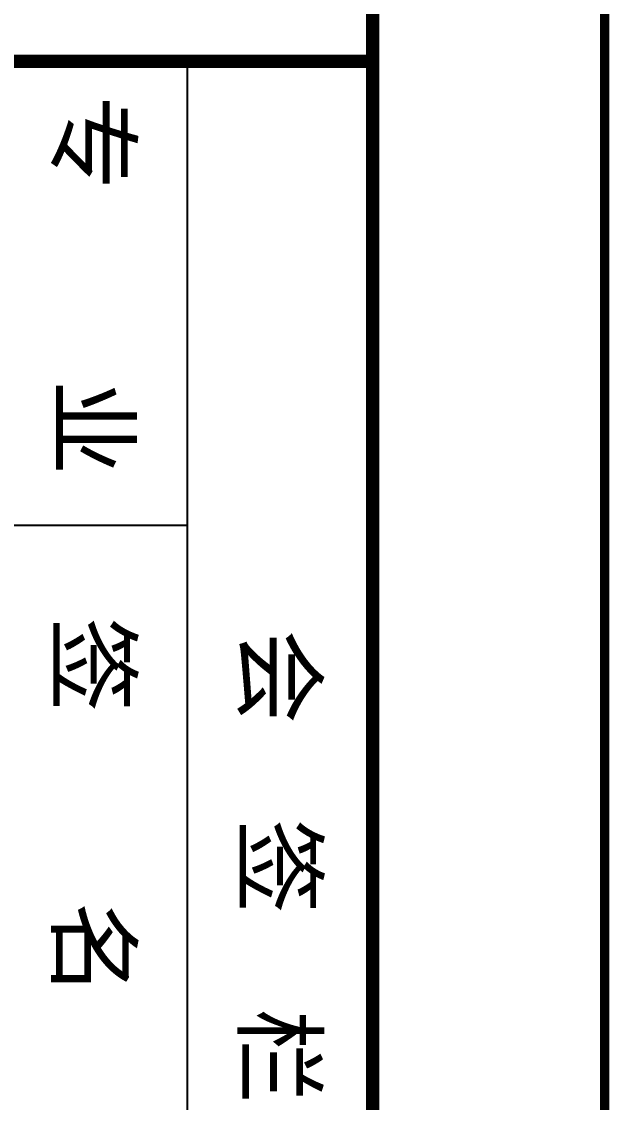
# Model space of a CAD drawing. Extents: x 447413 to 2975780, y -1432727 to 1301644.
# Drawn here: x 2739578 to 2743378, y 453351 to 460336 of the extents above; entities that cross this region are included whole.
import ezdxf

# ---------------------------------------------------------------- set-up
doc = ezdxf.new("R2010")
doc.units = 0
doc.header["$LTSCALE"] = 1000
doc.header["$MEASUREMENT"] = 0
doc.layers.add('图框', color=253, linetype='Continuous')
doc.styles.add('cx_biaoti', font='')
doc.styles.get('cx_biaoti').set_extended_font_data('SimSun')

# ---------------------------------------------------------------- blocks, each defined once
blk = doc.blocks.new('A$C6B0021A6')
at = {"layer": '图框', "color": 153}
for p, q in [((111420, 82320, -84000), (117920, 82320, -84000)), ((113420, 82320, -84000), (113420, 75920, -84000))]:
    blk.add_line(p, q, dxfattribs=at)
at = {"layer": '图框', "color": 2, "const_width": 40, "elevation": -84000}
blk.add_lwpolyline([(20, 84120), (118920, 84120), (118920, 20), (20, 20)], close=True, dxfattribs=at)
at = {"layer": '图框', "color": 153, "const_width": 58, "elevation": -84000}
for points in [[(111420, 1020), (2520, 1020), (2520, 83120), (111420, 83120)], [(111420, 83120), (117920, 83120), (117920, 1020), (111420, 1020)]]:
    blk.add_lwpolyline(points, close=True, dxfattribs=at)
at = {"layer": '图框', "color": 153, "style": 'cx_biaoti'}
for s, p in [('会  签  栏', (113865.9, 82568.2, -84000)), ('专    业', (111567.2, 81765.7, -84000)), ('签    名', (113814.3, 81765.7, -84000))]:
    blk.add_text(s, height=300, dxfattribs=at).set_placement(p)

msp = doc.modelspace()

# ---------------------------------------------------------------- block references
at = {"xscale": 1.5, "yscale": 1.5, "zscale": 1.5, "rotation": 270}
msp.add_blockref('A$C6B0021A6', (2617168.3, 627208.4, 252000), dxfattribs=at)

doc.saveas('drawing.dxf')
